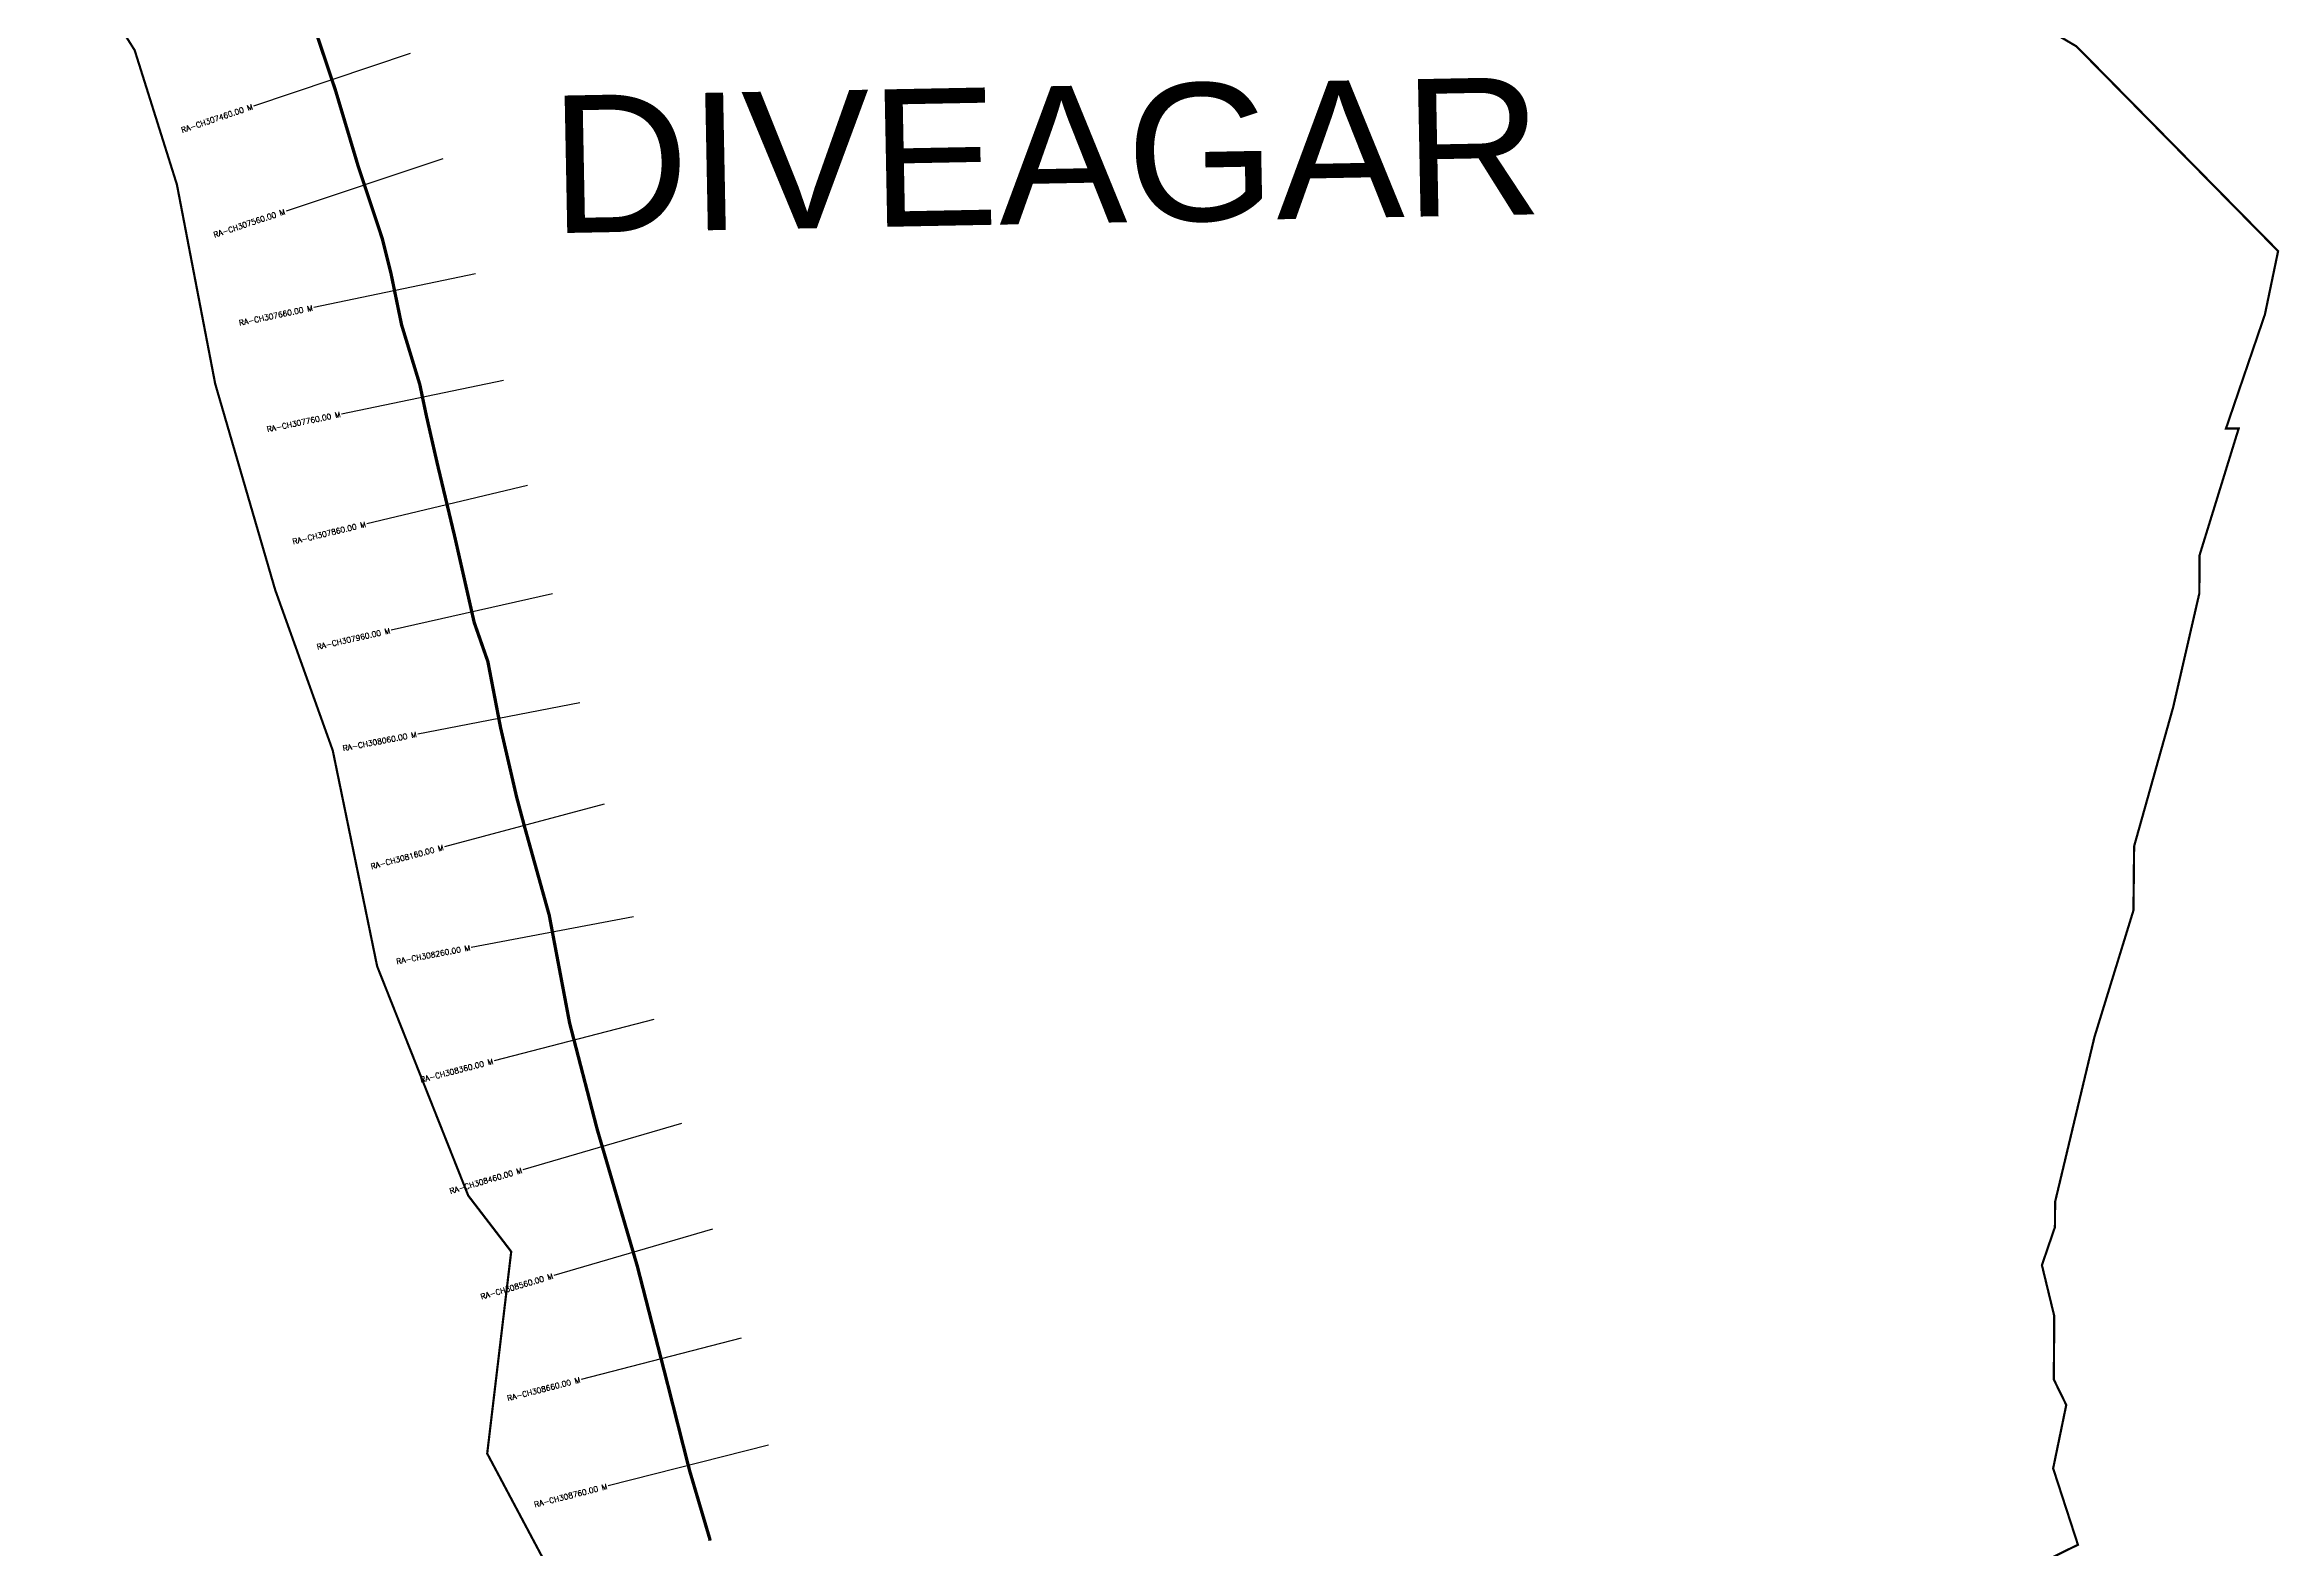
# Model space of a CAD drawing. Header units: metres. Extents: x 286112 to 288499, y 2008728 to 2013262.
# Drawn here: x 286470 to 288499, y 2009703 to 2011069 of the extents above; entities that cross this region are included whole.
import ezdxf
from ezdxf.enums import TextEntityAlignment as Align

# ---------------------------------------------------------------- set-up
doc = ezdxf.new("R2010")
doc.units = ezdxf.units.M
doc.header["$MEASUREMENT"] = 0
for name, color, linetype in [('CS', 134, 'Continuous'), ('CSMark', 6, 'Continuous'), ('NATURALLY PROTECTED', 3, 'Continuous'), ('VILLAGE NAME', 250, 'Continuous')]:
    doc.layers.add(name, color=color, linetype=linetype)
doc.styles.get("Standard").update_dxf_attribs({"font": 'simplex.shx'})

msp = doc.modelspace()

# ---------------------------------------------------------------- linework, layer by layer
at = {"color": 6, "const_width": 2, "flags": 128}
for points in [[(286927.3, 2009685.9), (286871.8, 2009790.2), (286893.6, 2009973.5), (286854.6, 2010024.3), (286771.9, 2010232.5), (286731.6, 2010428.4), (286679.4, 2010574), (286624.9, 2010761.2), (286590.1, 2010942.2), (286551.8, 2011064), (286471.1, 2011192.3)], [(288287, 2011083.7), (288314.5, 2011067.5), (288497.5, 2010881.7), (288485.5, 2010824.1), (288450.2, 2010720.7), (288461.7, 2010720.6), (288426.2, 2010605.6), (288426, 2010571), (288402.2, 2010467.5), (288366.8, 2010341.5), (288366.2, 2010283.3), (288330.8, 2010168.3), (288295.1, 2010018.8), (288294.9, 2009995.7), (288283.1, 2009961.2), (288294.3, 2009915), (288293.9, 2009857.4), (288305.2, 2009834.3), (288293.3, 2009776.7), (288315.8, 2009707.4), (288292.6, 2009696)]]:
    msp.add_lwpolyline(points, dxfattribs=at)
at = {"layer": 'CS'}
for p, q in [((286801.9, 2011061.2), (286659.7, 2011013.3)), ((286831.5, 2010965.4), (286689.2, 2010918)), ((286861.1, 2010860.9), (286714.3, 2010830.4)), ((286886.5, 2010764.2), (286739.6, 2010733.8)), ((286908.3, 2010669), (286762.4, 2010634.1)), ((286931, 2010570.6), (286784.7, 2010537.6)), ((286956, 2010471.6), (286808.7, 2010443.2)), ((286977.9, 2010379.5), (286833, 2010340.8)), ((287004.7, 2010277.4), (286857.3, 2010249.6)), ((287023.2, 2010184.3), (286878, 2010146.6)), ((287048.2, 2010089.9), (286904.3, 2010047.7)), ((287076.3, 2009993.9), (286932.4, 2009951.8)), ((287102.3, 2009894.8), (286957.1, 2009857.4)), ((287127.1, 2009797.7), (286981.7, 2009760.8))]:
    msp.add_line(p, q, dxfattribs=at)
at = {"layer": 'NATURALLY PROTECTED', "const_width": 3, "flags": 128}
msp.add_lwpolyline([(286716, 2011081.5), (286734, 2011027.9), (286754.7, 2010958.7), (286776.5, 2010893.2), (286784.5, 2010861.2), (286794.1, 2010814.7), (286810.6, 2010760.7), (286816.5, 2010732.6), (286826.7, 2010687.9), (286842.4, 2010622.2), (286860, 2010544.6), (286872.4, 2010509.1), (286883.9, 2010449.3), (286898.6, 2010385.7), (286905.7, 2010359.2), (286928.1, 2010278.9), (286946.6, 2010181), (286971.7, 2010084.3), (287008, 2009960.5), (287034.1, 2009859), (287055.5, 2009774.8), (287073.8, 2009712.9), (287074.1, 2009711.1)], dxfattribs=at)

# ---------------------------------------------------------------- texts
at = {"layer": 'CSMark'}
for s, rotation, p in [('RA-CH307460.00 M', 18.6012, (286658.8, 2011013)), ('RA-CH307560.00 M', 18.427, (286688.2, 2010917.7)), ('RA-CH307660.00 M', 11.7258, (286713.3, 2010830.2)), ('RA-CH307760.00 M', 11.7118, (286738.6, 2010733.6)), ('RA-CH307860.00 M', 13.4692, (286761.5, 2010633.8)), ('RA-CH307960.00 M', 12.7438, (286783.7, 2010537.3)), ('RA-CH308060.00 M', 10.8819, (286807.7, 2010443.1)), ('RA-CH308160.00 M', 14.9664, (286832, 2010340.5)), ('RA-CH308260.00 M', 10.7033, (286856.3, 2010249.4)), ('RA-CH308360.00 M', 14.5655, (286877.1, 2010146.4)), ('RA-CH308460.00 M', 16.3367, (286903.3, 2010047.4)), ('RA-CH308560.00 M', 16.3367, (286931.4, 2009951.5)), ('RA-CH308660.00 M', 14.4394, (286956.1, 2009857.2)), ('RA-CH308760.00 M', 14.2509, (286980.7, 2009760.5))]:
    msp.add_text(s, height=5, rotation=rotation, dxfattribs=at).set_placement(p, align=Align.MIDDLE_RIGHT)
at = {"layer": 'VILLAGE NAME', "insert": (286927.8, 2011022.6), "char_height": 124.759, "attachment_point": 1, "rotation": 1.1028}
msp.add_mtext_dynamic_manual_height_columns('{\\fArial|b0|i0|c0|p34;DIVEAGAR}', width=833.951, gutter_width=623.8, heights=[0], dxfattribs=at)

doc.saveas('drawing.dxf')
